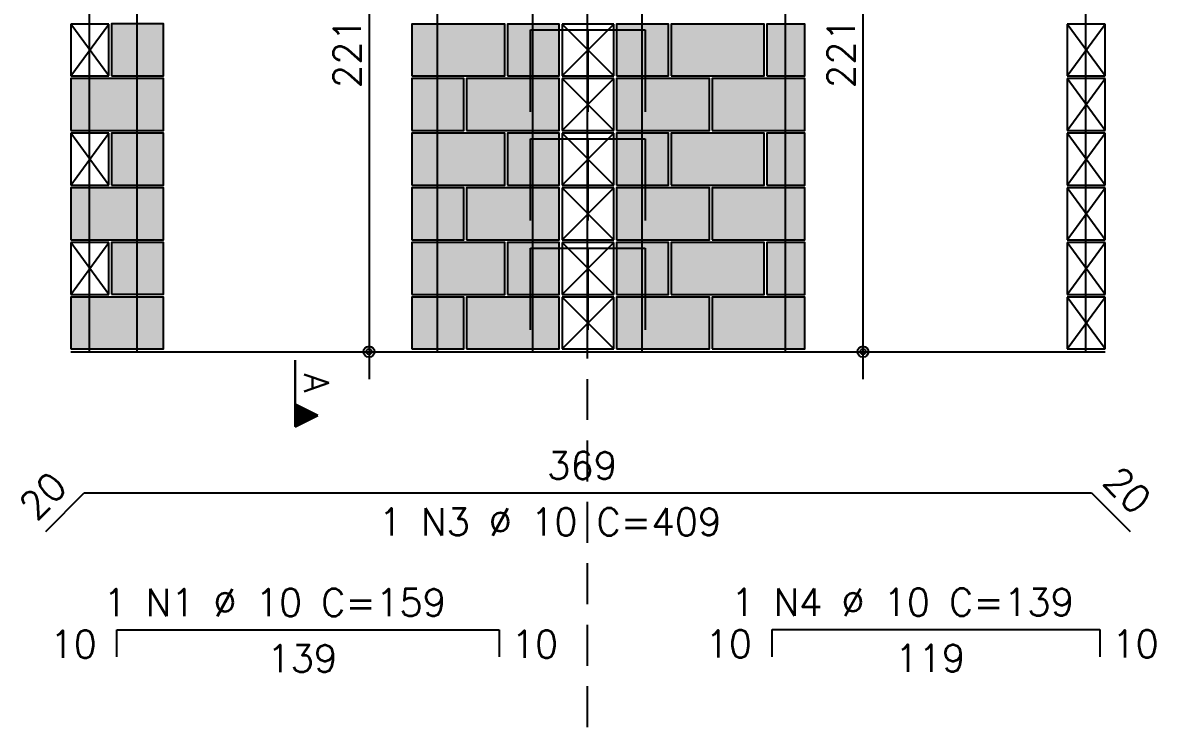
# Model space of a CAD drawing. Extents: x -2 to 121, y -2 to 61.
# Drawn here: x 52.51 to 60.8, y 8.36 to 13.46 of the extents above; entities that cross this region are included whole.
import ezdxf

# ---------------------------------------------------------------- set-up
doc = ezdxf.new("R2010")
doc.units = 0
doc.header["$MEASUREMENT"] = 0
doc.linetypes.add('ESTILO_TQS_0001', pattern=[0.45, 0.3, -0.15])
for name, color, linetype in [('PENA_01', 1, 'CONTINUOUS'), ('PENA_02', 2, 'CONTINUOUS'), ('PENA_03', 3, 'CONTINUOUS'), ('PENA_05', 5, 'CONTINUOUS'), ('PENA_21', 100, 'CONTINUOUS'), ('PENA_23', 50, 'CONTINUOUS'), ('PENA_28', 135, 'CONTINUOUS')]:
    doc.layers.add(name, color=color, linetype=linetype)
doc.styles.get("Standard").update_dxf_attribs({"font": 'ROMANS.SHX'})

msp = doc.modelspace()

# ---------------------------------------------------------------- linework, layer by layer
at = {"layer": 'PENA_01', "linetype": 'ESTILO_TQS_0001'}
msp.add_line((56.642173, 16.251847), (56.642173, 4.424703), dxfattribs=at)
at = {"layer": 'PENA_01', "linetype": 'Continuous'}
for p, q in [((55.043282, 15.671847), (55.043282, 10.851847)), ((58.662101, 15.671847), (58.662101, 10.851847)), ((55.103599, 11.051847), (55.243282, 11.051847)), ((58.783554, 11.051847), (58.862101, 11.051847))]:
    msp.add_line(p, q, dxfattribs=at)
at = {"layer": 'PENA_02', "linetype": 'Continuous'}
for p, q in [((53.137421, 13.451847), (52.857421, 13.451847)), ((52.857421, 13.451847), (52.857421, 13.071847)), ((53.137421, 13.071847), (53.137421, 13.451847)), ((56.837421, 13.451847), (56.457421, 13.451847)), ((56.457421, 13.451847), (56.457421, 13.071847)), ((56.837421, 13.071847), (56.837421, 13.451847)), ((60.437421, 13.451847), (60.157421, 13.451847)), ((60.157421, 13.451847), (60.157421, 13.071847)), ((60.437421, 13.071847), (60.437421, 13.451847)), ((52.857421, 13.071847), (53.137421, 13.071847)), ((56.457421, 13.071847), (56.837421, 13.071847)), ((56.837421, 13.051847), (56.457421, 13.051847)), ((56.457421, 13.051847), (56.457421, 12.671847)), ((56.837421, 12.671847), (56.837421, 13.051847)), ((60.157421, 13.071847), (60.437421, 13.071847)), ((60.437421, 13.051847), (60.157421, 13.051847)), ((60.157421, 13.051847), (60.157421, 12.671847)), ((60.437421, 12.671847), (60.437421, 13.051847)), ((53.137421, 12.651847), (52.857421, 12.651847)), ((52.857421, 12.651847), (52.857421, 12.271847)), ((53.137421, 12.271847), (53.137421, 12.651847)), ((56.457421, 12.671847), (56.837421, 12.671847)), ((56.837421, 12.651847), (56.457421, 12.651847)), ((56.457421, 12.651847), (56.457421, 12.271847)), ((56.837421, 12.271847), (56.837421, 12.651847)), ((60.157421, 12.671847), (60.437421, 12.671847)), ((60.437421, 12.651847), (60.157421, 12.651847)), ((60.157421, 12.651847), (60.157421, 12.271847)), ((60.437421, 12.271847), (60.437421, 12.651847)), ((52.857421, 12.271847), (53.137421, 12.271847)), ((56.457421, 12.271847), (56.837421, 12.271847)), ((56.837421, 12.251847), (56.457421, 12.251847)), ((56.457421, 12.251847), (56.457421, 11.871847)), ((56.837421, 11.871847), (56.837421, 12.251847)), ((60.157421, 12.271847), (60.437421, 12.271847)), ((60.437421, 12.251847), (60.157421, 12.251847)), ((60.157421, 12.251847), (60.157421, 11.871847)), ((60.437421, 11.871847), (60.437421, 12.251847)), ((56.457421, 11.871847), (56.837421, 11.871847)), ((60.157421, 11.871847), (60.437421, 11.871847)), ((53.137421, 11.851847), (52.857421, 11.851847)), ((52.857421, 11.851847), (52.857421, 11.471847)), ((53.137421, 11.471847), (53.137421, 11.851847)), ((56.837421, 11.851847), (56.457421, 11.851847)), ((56.457421, 11.851847), (56.457421, 11.471847)), ((56.837421, 11.471847), (56.837421, 11.851847)), ((60.437421, 11.851847), (60.157421, 11.851847)), ((60.157421, 11.851847), (60.157421, 11.471847)), ((60.437421, 11.471847), (60.437421, 11.851847)), ((52.857421, 11.471847), (53.137421, 11.471847)), ((56.457421, 11.471847), (56.837421, 11.471847)), ((60.157421, 11.471847), (60.437421, 11.471847)), ((56.837421, 11.451847), (56.457421, 11.451847)), ((56.457421, 11.451847), (56.457421, 11.071847)), ((56.837421, 11.071847), (56.837421, 11.451847)), ((60.437421, 11.451847), (60.157421, 11.451847)), ((60.157421, 11.451847), (60.157421, 11.071847)), ((60.437421, 11.071847), (60.437421, 11.451847)), ((52.857421, 11.051847), (60.437421, 11.051847)), ((56.457421, 11.071847), (56.837421, 11.071847)), ((60.157421, 11.071847), (60.437421, 11.071847))]:
    msp.add_line(p, q, dxfattribs=at)
for points in [[(53.156753, 13.072257), (53.536753, 13.072257), (53.536753, 13.452257), (53.156753, 13.452257), (53.156753, 13.072257)], [(55.357421, 13.071847), (56.037421, 13.071847), (56.037421, 13.451847), (55.357421, 13.451847), (55.357421, 13.071847)], [(56.057421, 13.071847), (56.437421, 13.071847), (56.437421, 13.451847), (56.057421, 13.451847), (56.057421, 13.071847)], [(56.857421, 13.071847), (57.237421, 13.071847), (57.237421, 13.451847), (56.857421, 13.451847), (56.857421, 13.071847)], [(57.257421, 13.071847), (57.937421, 13.071847), (57.937421, 13.451847), (57.257421, 13.451847), (57.257421, 13.071847)], [(57.957421, 13.071847), (58.237421, 13.071847), (58.237421, 13.451847), (57.957421, 13.451847), (57.957421, 13.071847)], [(52.857421, 12.671847), (53.537421, 12.671847), (53.537421, 13.051847), (52.857421, 13.051847), (52.857421, 12.671847)], [(55.357421, 12.671847), (55.737421, 12.671847), (55.737421, 13.051847), (55.357421, 13.051847), (55.357421, 12.671847)], [(55.757421, 12.671847), (56.437421, 12.671847), (56.437421, 13.051847), (55.757421, 13.051847), (55.757421, 12.671847)], [(56.857421, 12.671847), (57.537421, 12.671847), (57.537421, 13.051847), (56.857421, 13.051847), (56.857421, 12.671847)], [(57.557421, 12.671847), (58.237421, 12.671847), (58.237421, 13.051847), (57.557421, 13.051847), (57.557421, 12.671847)], [(53.156753, 12.272257), (53.536753, 12.272257), (53.536753, 12.652257), (53.156753, 12.652257), (53.156753, 12.272257)], [(55.357421, 12.271847), (56.037421, 12.271847), (56.037421, 12.651847), (55.357421, 12.651847), (55.357421, 12.271847)], [(56.057421, 12.271847), (56.437421, 12.271847), (56.437421, 12.651847), (56.057421, 12.651847), (56.057421, 12.271847)], [(56.857421, 12.271847), (57.237421, 12.271847), (57.237421, 12.651847), (56.857421, 12.651847), (56.857421, 12.271847)], [(57.257421, 12.271847), (57.937421, 12.271847), (57.937421, 12.651847), (57.257421, 12.651847), (57.257421, 12.271847)], [(57.957421, 12.271847), (58.237421, 12.271847), (58.237421, 12.651847), (57.957421, 12.651847), (57.957421, 12.271847)], [(52.857421, 11.871847), (53.537421, 11.871847), (53.537421, 12.251847), (52.857421, 12.251847), (52.857421, 11.871847)], [(55.357421, 11.871847), (55.737421, 11.871847), (55.737421, 12.251847), (55.357421, 12.251847), (55.357421, 11.871847)], [(55.757421, 11.871847), (56.437421, 11.871847), (56.437421, 12.251847), (55.757421, 12.251847), (55.757421, 11.871847)], [(56.857421, 11.871847), (57.537421, 11.871847), (57.537421, 12.251847), (56.857421, 12.251847), (56.857421, 11.871847)], [(57.557421, 11.871847), (58.237421, 11.871847), (58.237421, 12.251847), (57.557421, 12.251847), (57.557421, 11.871847)], [(53.156753, 11.472257), (53.536753, 11.472257), (53.536753, 11.852257), (53.156753, 11.852257), (53.156753, 11.472257)], [(55.357421, 11.471847), (56.037421, 11.471847), (56.037421, 11.851847), (55.357421, 11.851847), (55.357421, 11.471847)], [(56.057421, 11.471847), (56.437421, 11.471847), (56.437421, 11.851847), (56.057421, 11.851847), (56.057421, 11.471847)], [(56.857421, 11.471847), (57.237421, 11.471847), (57.237421, 11.851847), (56.857421, 11.851847), (56.857421, 11.471847)], [(57.257421, 11.471847), (57.937421, 11.471847), (57.937421, 11.851847), (57.257421, 11.851847), (57.257421, 11.471847)], [(57.957421, 11.471847), (58.237421, 11.471847), (58.237421, 11.851847), (57.957421, 11.851847), (57.957421, 11.471847)], [(52.857421, 11.071847), (53.537421, 11.071847), (53.537421, 11.451847), (52.857421, 11.451847), (52.857421, 11.071847)], [(55.357421, 11.071847), (55.737421, 11.071847), (55.737421, 11.451847), (55.357421, 11.451847), (55.357421, 11.071847)], [(55.757421, 11.071847), (56.437421, 11.071847), (56.437421, 11.451847), (55.757421, 11.451847), (55.757421, 11.071847)], [(56.857421, 11.071847), (57.537421, 11.071847), (57.537421, 11.451847), (56.857421, 11.451847), (56.857421, 11.071847)], [(57.557421, 11.071847), (58.237421, 11.071847), (58.237421, 11.451847), (57.557421, 11.451847), (57.557421, 11.071847)]]:
    msp.add_lwpolyline(points, dxfattribs=at)
for centre, radius in [((55.043282, 11.051847), 0.04), ((55.043282, 11.051847), 0.02), ((58.662101, 11.051847), 0.04), ((58.662101, 11.051847), 0.02)]:
    msp.add_circle(centre, radius, dxfattribs=at)
at = {"layer": 'PENA_03', "linetype": 'Continuous'}
for p, q in [((52.857421, 13.071847), (53.137421, 13.451847)), ((53.137421, 13.071847), (52.857421, 13.451847)), ((56.457421, 13.071847), (56.837421, 13.451847)), ((56.837421, 13.071847), (56.457421, 13.451847)), ((60.157421, 13.071847), (60.437421, 13.451847)), ((60.437421, 13.071847), (60.157421, 13.451847)), ((56.457421, 12.671847), (56.837421, 13.051847)), ((56.837421, 12.671847), (56.457421, 13.051847)), ((60.157421, 12.671847), (60.437421, 13.051847)), ((60.437421, 12.671847), (60.157421, 13.051847)), ((52.857421, 12.271847), (53.137421, 12.651847)), ((53.137421, 12.271847), (52.857421, 12.651847)), ((56.457421, 12.271847), (56.837421, 12.651847)), ((56.837421, 12.271847), (56.457421, 12.651847)), ((60.157421, 12.271847), (60.437421, 12.651847)), ((60.437421, 12.271847), (60.157421, 12.651847)), ((56.457421, 11.871847), (56.837421, 12.251847)), ((56.837421, 11.871847), (56.457421, 12.251847)), ((60.157421, 11.871847), (60.437421, 12.251847)), ((60.437421, 11.871847), (60.157421, 12.251847)), ((52.857421, 11.471847), (53.137421, 11.851847)), ((53.137421, 11.471847), (52.857421, 11.851847)), ((56.457421, 11.471847), (56.837421, 11.851847)), ((56.837421, 11.471847), (56.457421, 11.851847)), ((60.157421, 11.471847), (60.437421, 11.851847)), ((60.437421, 11.471847), (60.157421, 11.851847)), ((56.457421, 11.071847), (56.837421, 11.451847)), ((56.837421, 11.071847), (56.457421, 11.451847)), ((60.157421, 11.071847), (60.437421, 11.451847)), ((60.437421, 11.071847), (60.157421, 11.451847)), ((54.903599, 11.051847), (54.903599, 11.051847)), ((58.583554, 11.051847), (58.583554, 11.051847)), ((54.501659, 10.989002), (54.501659, 10.50262)), ((54.502355, 10.668205), (54.502355, 10.989002)), ((54.667592, 10.585586), (54.502354, 10.668205)), ((54.502355, 10.503748), (54.502355, 10.667425)), ((54.666031, 10.585586), (54.502355, 10.667425)), ((54.514423, 10.509002), (54.514423, 10.662171)), ((54.527187, 10.515384), (54.527187, 10.655789)), ((54.539951, 10.521766), (54.539951, 10.649407)), ((54.552715, 10.528148), (54.552715, 10.643025)), ((54.565479, 10.53453), (54.565479, 10.636643)), ((54.578243, 10.540912), (54.578243, 10.630261)), ((54.591007, 10.547294), (54.591007, 10.623879)), ((54.501659, 10.50262), (54.667592, 10.585586)), ((54.502354, 10.503748), (54.666031, 10.585586)), ((54.603771, 10.553676), (54.603771, 10.617497)), ((54.616535, 10.560058), (54.616535, 10.611115)), ((54.629299, 10.56644), (54.629299, 10.604733)), ((54.642064, 10.572822), (54.642064, 10.598351)), ((54.654828, 10.579204), (54.654828, 10.591968))]:
    msp.add_line(p, q, dxfattribs=at)
at = {"layer": 'PENA_05', "linetype": 'Continuous'}
for p, q in [((56.227421, 12.808531), (56.227421, 13.408531)), ((56.227421, 13.408531), (56.647421, 13.408531)), ((56.647421, 12.808531), (56.647421, 13.408531)), ((56.647421, 13.408531), (57.067421, 13.408531)), ((56.647421, 13.408531), (56.647421, 12.808531)), ((57.067421, 13.408531), (57.067421, 12.808531)), ((56.227421, 12.011769), (56.227421, 12.611769)), ((56.227421, 12.611769), (56.647421, 12.611769)), ((56.647421, 12.011769), (56.647421, 12.611769)), ((56.647421, 12.611769), (57.067421, 12.611769)), ((56.647421, 12.611769), (56.647421, 12.011769)), ((57.067421, 12.611769), (57.067421, 12.011769)), ((56.227421, 11.210903), (56.227421, 11.810903)), ((56.227421, 11.810903), (56.647421, 11.810903)), ((56.647421, 11.210903), (56.647421, 11.810903)), ((56.647421, 11.810903), (57.067421, 11.810903)), ((56.647421, 11.810903), (56.647421, 11.210903)), ((57.067421, 11.810903), (57.067421, 11.210903)), ((52.674578, 9.735012), (52.957421, 10.017854)), ((52.957421, 10.017854), (60.337251, 10.018283)), ((60.337251, 10.018283), (60.620093, 9.73544)), ((53.196753, 8.81575), (53.196753, 9.01575)), ((53.196753, 9.01575), (55.997413, 9.01575)), ((55.997413, 9.01575), (55.997413, 8.81575)), ((57.997421, 8.817474), (57.997421, 9.017474)), ((57.997421, 9.017474), (60.397421, 9.017474)), ((60.397421, 9.017474), (60.397421, 8.817474))]:
    msp.add_line(p, q, dxfattribs=at)
for points in [[(52.992173, 17.291847), (52.992173, 11.051847)], [(53.342173, 17.291847), (53.342173, 11.051847)], [(55.542173, 17.291847), (55.542173, 11.051847)], [(56.242173, 17.291847), (56.242173, 11.051847)], [(56.642173, 17.291847), (56.642173, 11.051847)], [(57.042173, 17.291847), (57.042173, 11.051847)], [(58.092173, 17.291847), (58.092173, 11.051847)], [(60.292173, 17.291847), (60.292173, 11.051847)]]:
    msp.add_lwpolyline(points, dxfattribs=at)
at = {"layer": 'PENA_21', "linetype": 'Continuous'}
for points in [[(55.357421, 13.071847), (56.037421, 13.071847), (56.037421, 13.451847), (55.357421, 13.451847), (55.357421, 13.071847)], [(57.257421, 13.071847), (57.937421, 13.071847), (57.937421, 13.451847), (57.257421, 13.451847), (57.257421, 13.071847)], [(52.857421, 12.671847), (53.537421, 12.671847), (53.537421, 13.051847), (52.857421, 13.051847), (52.857421, 12.671847)], [(55.757421, 12.671847), (56.437421, 12.671847), (56.437421, 13.051847), (55.757421, 13.051847), (55.757421, 12.671847)], [(56.857421, 12.671847), (57.537421, 12.671847), (57.537421, 13.051847), (56.857421, 13.051847), (56.857421, 12.671847)], [(57.557421, 12.671847), (58.237421, 12.671847), (58.237421, 13.051847), (57.557421, 13.051847), (57.557421, 12.671847)], [(55.357421, 12.271847), (56.037421, 12.271847), (56.037421, 12.651847), (55.357421, 12.651847), (55.357421, 12.271847)], [(57.257421, 12.271847), (57.937421, 12.271847), (57.937421, 12.651847), (57.257421, 12.651847), (57.257421, 12.271847)], [(52.857421, 11.871847), (53.537421, 11.871847), (53.537421, 12.251847), (52.857421, 12.251847), (52.857421, 11.871847)], [(55.757421, 11.871847), (56.437421, 11.871847), (56.437421, 12.251847), (55.757421, 12.251847), (55.757421, 11.871847)], [(56.857421, 11.871847), (57.537421, 11.871847), (57.537421, 12.251847), (56.857421, 12.251847), (56.857421, 11.871847)], [(57.557421, 11.871847), (58.237421, 11.871847), (58.237421, 12.251847), (57.557421, 12.251847), (57.557421, 11.871847)], [(55.357421, 11.471847), (56.037421, 11.471847), (56.037421, 11.851847), (55.357421, 11.851847), (55.357421, 11.471847)], [(57.257421, 11.471847), (57.937421, 11.471847), (57.937421, 11.851847), (57.257421, 11.851847), (57.257421, 11.471847)], [(52.857421, 11.071847), (53.537421, 11.071847), (53.537421, 11.451847), (52.857421, 11.451847), (52.857421, 11.071847)], [(55.757421, 11.071847), (56.437421, 11.071847), (56.437421, 11.451847), (55.757421, 11.451847), (55.757421, 11.071847)], [(56.857421, 11.071847), (57.537421, 11.071847), (57.537421, 11.451847), (56.857421, 11.451847), (56.857421, 11.071847)], [(57.557421, 11.071847), (58.237421, 11.071847), (58.237421, 11.451847), (57.557421, 11.451847), (57.557421, 11.071847)]]:
    msp.add_lwpolyline(points, dxfattribs=at)
for points in [[(55.357421, 13.071847), (56.037421, 13.071847), (56.037421, 13.451847)], [(55.357421, 13.071847), (56.037421, 13.451847), (55.357421, 13.451847)], [(55.357421, 13.071847), (55.357421, 13.451847), (55.357421, 13.071847)], [(57.257421, 13.071847), (57.937421, 13.071847), (57.937421, 13.451847)], [(57.257421, 13.071847), (57.937421, 13.451847), (57.257421, 13.451847)], [(57.257421, 13.071847), (57.257421, 13.451847), (57.257421, 13.071847)], [(52.857421, 12.671847), (53.537421, 12.671847), (53.537421, 13.051847)], [(52.857421, 12.671847), (53.537421, 13.051847), (52.857421, 13.051847)], [(52.857421, 12.671847), (52.857421, 13.051847), (52.857421, 12.671847)], [(55.757421, 12.671847), (56.437421, 12.671847), (56.437421, 13.051847)], [(55.757421, 12.671847), (56.437421, 13.051847), (55.757421, 13.051847)], [(55.757421, 12.671847), (55.757421, 13.051847), (55.757421, 12.671847)], [(56.857421, 12.671847), (57.537421, 12.671847), (57.537421, 13.051847)], [(56.857421, 12.671847), (57.537421, 13.051847), (56.857421, 13.051847)], [(56.857421, 12.671847), (56.857421, 13.051847), (56.857421, 12.671847)], [(57.557421, 12.671847), (58.237421, 12.671847), (58.237421, 13.051847)], [(57.557421, 12.671847), (58.237421, 13.051847), (57.557421, 13.051847)], [(57.557421, 12.671847), (57.557421, 13.051847), (57.557421, 12.671847)], [(55.357421, 12.271847), (56.037421, 12.271847), (56.037421, 12.651847)], [(55.357421, 12.271847), (56.037421, 12.651847), (55.357421, 12.651847)], [(55.357421, 12.271847), (55.357421, 12.651847), (55.357421, 12.271847)], [(57.257421, 12.271847), (57.937421, 12.271847), (57.937421, 12.651847)], [(57.257421, 12.271847), (57.937421, 12.651847), (57.257421, 12.651847)], [(57.257421, 12.271847), (57.257421, 12.651847), (57.257421, 12.271847)], [(52.857421, 11.871847), (53.537421, 11.871847), (53.537421, 12.251847)], [(52.857421, 11.871847), (53.537421, 12.251847), (52.857421, 12.251847)], [(52.857421, 11.871847), (52.857421, 12.251847), (52.857421, 11.871847)], [(55.757421, 11.871847), (56.437421, 11.871847), (56.437421, 12.251847)], [(55.757421, 11.871847), (56.437421, 12.251847), (55.757421, 12.251847)], [(55.757421, 11.871847), (55.757421, 12.251847), (55.757421, 11.871847)], [(56.857421, 11.871847), (57.537421, 11.871847), (57.537421, 12.251847)], [(56.857421, 11.871847), (57.537421, 12.251847), (56.857421, 12.251847)], [(56.857421, 11.871847), (56.857421, 12.251847), (56.857421, 11.871847)], [(57.557421, 11.871847), (58.237421, 11.871847), (58.237421, 12.251847)], [(57.557421, 11.871847), (58.237421, 12.251847), (57.557421, 12.251847)], [(57.557421, 11.871847), (57.557421, 12.251847), (57.557421, 11.871847)], [(55.357421, 11.471847), (56.037421, 11.471847), (56.037421, 11.851847)], [(55.357421, 11.471847), (56.037421, 11.851847), (55.357421, 11.851847)], [(55.357421, 11.471847), (55.357421, 11.851847), (55.357421, 11.471847)], [(57.257421, 11.471847), (57.937421, 11.471847), (57.937421, 11.851847)], [(57.257421, 11.471847), (57.937421, 11.851847), (57.257421, 11.851847)], [(57.257421, 11.471847), (57.257421, 11.851847), (57.257421, 11.471847)], [(52.857421, 11.071847), (53.537421, 11.071847), (53.537421, 11.451847)], [(52.857421, 11.071847), (53.537421, 11.451847), (52.857421, 11.451847)], [(52.857421, 11.071847), (52.857421, 11.451847), (52.857421, 11.071847)], [(55.757421, 11.071847), (56.437421, 11.071847), (56.437421, 11.451847)], [(55.757421, 11.071847), (56.437421, 11.451847), (55.757421, 11.451847)], [(55.757421, 11.071847), (55.757421, 11.451847), (55.757421, 11.071847)], [(56.857421, 11.071847), (57.537421, 11.071847), (57.537421, 11.451847)], [(56.857421, 11.071847), (57.537421, 11.451847), (56.857421, 11.451847)], [(56.857421, 11.071847), (56.857421, 11.451847), (56.857421, 11.071847)], [(57.557421, 11.071847), (58.237421, 11.071847), (58.237421, 11.451847)], [(57.557421, 11.071847), (58.237421, 11.451847), (57.557421, 11.451847)], [(57.557421, 11.071847), (57.557421, 11.451847), (57.557421, 11.071847)]]:
    msp.add_solid(points, dxfattribs=at)
at = {"layer": 'PENA_23', "linetype": 'Continuous'}
for points in [[(53.156753, 13.072257), (53.536753, 13.072257), (53.536753, 13.452257), (53.156753, 13.452257), (53.156753, 13.072257)], [(56.057421, 13.071847), (56.437421, 13.071847), (56.437421, 13.451847), (56.057421, 13.451847), (56.057421, 13.071847)], [(56.857421, 13.071847), (57.237421, 13.071847), (57.237421, 13.451847), (56.857421, 13.451847), (56.857421, 13.071847)], [(55.357421, 12.671847), (55.737421, 12.671847), (55.737421, 13.051847), (55.357421, 13.051847), (55.357421, 12.671847)], [(53.156753, 12.272257), (53.536753, 12.272257), (53.536753, 12.652257), (53.156753, 12.652257), (53.156753, 12.272257)], [(56.057421, 12.271847), (56.437421, 12.271847), (56.437421, 12.651847), (56.057421, 12.651847), (56.057421, 12.271847)], [(56.857421, 12.271847), (57.237421, 12.271847), (57.237421, 12.651847), (56.857421, 12.651847), (56.857421, 12.271847)], [(55.357421, 11.871847), (55.737421, 11.871847), (55.737421, 12.251847), (55.357421, 12.251847), (55.357421, 11.871847)], [(53.156753, 11.472257), (53.536753, 11.472257), (53.536753, 11.852257), (53.156753, 11.852257), (53.156753, 11.472257)], [(56.057421, 11.471847), (56.437421, 11.471847), (56.437421, 11.851847), (56.057421, 11.851847), (56.057421, 11.471847)], [(56.857421, 11.471847), (57.237421, 11.471847), (57.237421, 11.851847), (56.857421, 11.851847), (56.857421, 11.471847)], [(55.357421, 11.071847), (55.737421, 11.071847), (55.737421, 11.451847), (55.357421, 11.451847), (55.357421, 11.071847)]]:
    msp.add_lwpolyline(points, dxfattribs=at)
for points in [[(53.156753, 13.072257), (53.536753, 13.072257), (53.536753, 13.452257)], [(53.156753, 13.072257), (53.536753, 13.452257), (53.156753, 13.452257)], [(53.156753, 13.072257), (53.156753, 13.452257), (53.156753, 13.072257)], [(56.057421, 13.071847), (56.437421, 13.071847), (56.437421, 13.451847)], [(56.057421, 13.071847), (56.437421, 13.451847), (56.057421, 13.451847)], [(56.057421, 13.071847), (56.057421, 13.451847), (56.057421, 13.071847)], [(56.857421, 13.071847), (57.237421, 13.071847), (57.237421, 13.451847)], [(56.857421, 13.071847), (57.237421, 13.451847), (56.857421, 13.451847)], [(56.857421, 13.071847), (56.857421, 13.451847), (56.857421, 13.071847)], [(55.357421, 12.671847), (55.737421, 12.671847), (55.737421, 13.051847)], [(55.357421, 12.671847), (55.737421, 13.051847), (55.357421, 13.051847)], [(55.357421, 12.671847), (55.357421, 13.051847), (55.357421, 12.671847)], [(53.156753, 12.272257), (53.536753, 12.272257), (53.536753, 12.652257)], [(53.156753, 12.272257), (53.536753, 12.652257), (53.156753, 12.652257)], [(53.156753, 12.272257), (53.156753, 12.652257), (53.156753, 12.272257)], [(56.057421, 12.271847), (56.437421, 12.271847), (56.437421, 12.651847)], [(56.057421, 12.271847), (56.437421, 12.651847), (56.057421, 12.651847)], [(56.057421, 12.271847), (56.057421, 12.651847), (56.057421, 12.271847)], [(56.857421, 12.271847), (57.237421, 12.271847), (57.237421, 12.651847)], [(56.857421, 12.271847), (57.237421, 12.651847), (56.857421, 12.651847)], [(56.857421, 12.271847), (56.857421, 12.651847), (56.857421, 12.271847)], [(55.357421, 11.871847), (55.737421, 11.871847), (55.737421, 12.251847)], [(55.357421, 11.871847), (55.737421, 12.251847), (55.357421, 12.251847)], [(55.357421, 11.871847), (55.357421, 12.251847), (55.357421, 11.871847)], [(53.156753, 11.472257), (53.536753, 11.472257), (53.536753, 11.852257)], [(53.156753, 11.472257), (53.536753, 11.852257), (53.156753, 11.852257)], [(53.156753, 11.472257), (53.156753, 11.852257), (53.156753, 11.472257)], [(56.057421, 11.471847), (56.437421, 11.471847), (56.437421, 11.851847)], [(56.057421, 11.471847), (56.437421, 11.851847), (56.057421, 11.851847)], [(56.057421, 11.471847), (56.057421, 11.851847), (56.057421, 11.471847)], [(56.857421, 11.471847), (57.237421, 11.471847), (57.237421, 11.851847)], [(56.857421, 11.471847), (57.237421, 11.851847), (56.857421, 11.851847)], [(56.857421, 11.471847), (56.857421, 11.851847), (56.857421, 11.471847)], [(55.357421, 11.071847), (55.737421, 11.071847), (55.737421, 11.451847)], [(55.357421, 11.071847), (55.737421, 11.451847), (55.357421, 11.451847)], [(55.357421, 11.071847), (55.357421, 11.451847), (55.357421, 11.071847)]]:
    msp.add_solid(points, dxfattribs=at)
at = {"layer": 'PENA_28', "linetype": 'Continuous'}
for points in [[(57.957421, 13.071847), (58.237421, 13.071847), (58.237421, 13.451847), (57.957421, 13.451847), (57.957421, 13.071847)], [(57.957421, 12.271847), (58.237421, 12.271847), (58.237421, 12.651847), (57.957421, 12.651847), (57.957421, 12.271847)], [(57.957421, 11.471847), (58.237421, 11.471847), (58.237421, 11.851847), (57.957421, 11.851847), (57.957421, 11.471847)]]:
    msp.add_lwpolyline(points, dxfattribs=at)
for points in [[(57.957421, 13.071847), (58.237421, 13.071847), (58.237421, 13.451847)], [(57.957421, 13.071847), (58.237421, 13.451847), (57.957421, 13.451847)], [(57.957421, 13.071847), (57.957421, 13.451847), (57.957421, 13.071847)], [(57.957421, 12.271847), (58.237421, 12.271847), (58.237421, 12.651847)], [(57.957421, 12.271847), (58.237421, 12.651847), (57.957421, 12.651847)], [(57.957421, 12.271847), (57.957421, 12.651847), (57.957421, 12.271847)], [(57.957421, 11.471847), (58.237421, 11.471847), (58.237421, 11.851847)], [(57.957421, 11.471847), (58.237421, 11.851847), (57.957421, 11.851847)], [(57.957421, 11.471847), (57.957421, 11.851847), (57.957421, 11.471847)]]:
    msp.add_solid(points, dxfattribs=at)

# ---------------------------------------------------------------- texts
at = {"layer": 'PENA_03', "linetype": 'Continuous'}
for s, height, rotation, p in [('221', 0.2, 90, (54.983282, 12.981847)), ('221', 0.2, 90, (58.602101, 12.981847)), ('A', 0.18, 270, (54.568688, 10.892448)), ('369', 0.2, 0.00333, (56.34733, 10.118051)), ('20', 0.2, 45, (52.603867, 9.805722)), ('20', 0.2, 315, (60.407961, 10.088994))]:
    msp.add_text(s, height=height, rotation=rotation, dxfattribs=at).set_placement(p)
for s, p in [('1 N3 %%c 10 C=409', (55.114205, 9.705026)), ('1 N1 %%c 10 C=159', (53.097087, 9.11575)), ('1 N4 %%c 10 C=139', (57.697421, 9.117474)), ('10', (52.706753, 8.81075)), ('10', (56.087413, 8.81075)), ('10', (57.507421, 8.812474)), ('10', (60.487421, 8.812474)), ('139', (54.297083, 8.70575)), ('119', (58.897421, 8.707474))]:
    msp.add_text(s, height=0.2, dxfattribs=at).set_placement(p)

doc.saveas('drawing.dxf')
